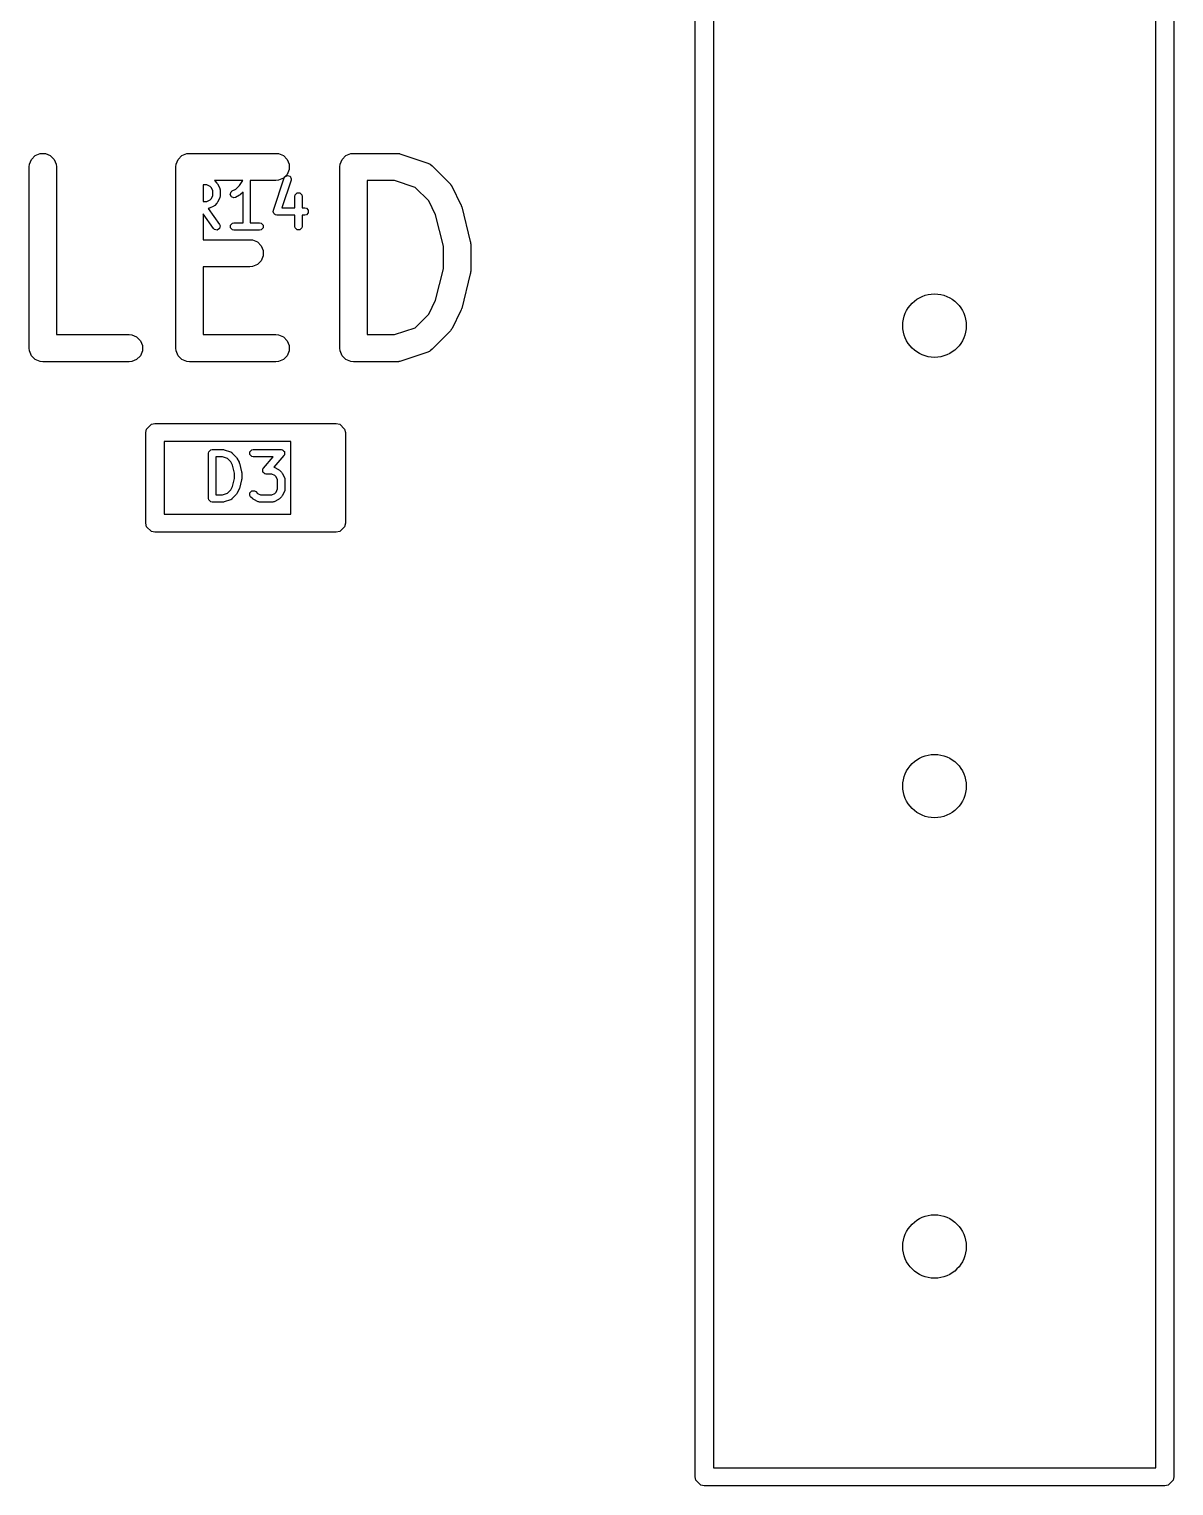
# Model space of a CAD drawing. Extents: x 2.08 to 4.63, y -4.92 to -2.81.
# Drawn here: x 4.1735 to 4.422, y -4.4118 to -4.0955 of the extents above; entities that cross this region are included whole.
import ezdxf

# ---------------------------------------------------------------- set-up
doc = ezdxf.new("R2010")
doc.units = 0
doc.header["$MEASUREMENT"] = 0
doc.layers.add('BLACK', color=7, linetype='CONTINUOUS')

msp = doc.modelspace()

# ---------------------------------------------------------------- linework, layer by layer
at = {"layer": 'BLACK', "linetype": 'CONTINUOUS'}
for p, q in [((4.42205, -3.20984), (4.42205, -4.40984)), ((4.41811, -4.40787), (4.41811, -3.21181)), ((4.31811, -4.40984), (4.31811, -3.23484)), ((4.32205, -3.23566), (4.32205, -4.40787)), ((4.17346, -4.12539), (4.17352, -4.12481)), ((4.17352, -4.12481), (4.17396, -4.12375)), ((4.17396, -4.12375), (4.17477, -4.12293)), ((4.17477, -4.12293), (4.17584, -4.12249)), ((4.17584, -4.12249), (4.17699, -4.12249)), ((4.17699, -4.12249), (4.17806, -4.12293)), ((4.17806, -4.12293), (4.17887, -4.12375)), ((4.17887, -4.12375), (4.17931, -4.12481)), ((4.17931, -4.12481), (4.17937, -4.12539)), ((4.20533, -4.12539), (4.20539, -4.12481)), ((4.20539, -4.12481), (4.20583, -4.12375)), ((4.20583, -4.12375), (4.20665, -4.12293)), ((4.20665, -4.12293), (4.20771, -4.12249)), ((4.20771, -4.12249), (4.20829, -4.12243)), ((4.20829, -4.12243), (4.22703, -4.12243)), ((4.22703, -4.12243), (4.22761, -4.12249)), ((4.22761, -4.12249), (4.22867, -4.12293)), ((4.22867, -4.12293), (4.22949, -4.12375)), ((4.22949, -4.12375), (4.22993, -4.12481)), ((4.22993, -4.12481), (4.22993, -4.12596)), ((4.24095, -4.12539), (4.24101, -4.12481)), ((4.24101, -4.12481), (4.24145, -4.12375)), ((4.24145, -4.12375), (4.24227, -4.12293)), ((4.24227, -4.12293), (4.24333, -4.12249)), ((4.24333, -4.12249), (4.24391, -4.12243)), ((4.24391, -4.12243), (4.25328, -4.12243)), ((4.25328, -4.12243), (4.25357, -4.12246)), ((4.25357, -4.12246), (4.25365, -4.12246)), ((4.25365, -4.12246), (4.25375, -4.12248)), ((4.25375, -4.12248), (4.25386, -4.12249)), ((4.25386, -4.12249), (4.25393, -4.12252)), ((4.25393, -4.12252), (4.25421, -4.12259)), ((4.25421, -4.12259), (4.25984, -4.12446)), ((4.25984, -4.12446), (4.26037, -4.1247)), ((4.26037, -4.1247), (4.26045, -4.12477)), ((4.26045, -4.12477), (4.26055, -4.12481)), ((4.26055, -4.12481), (4.26099, -4.12517)), ((4.26099, -4.12517), (4.26474, -4.12892)), ((4.17346, -4.16476), (4.17346, -4.12539)), ((4.17937, -4.12539), (4.17937, -4.1618)), ((4.20533, -4.16476), (4.20533, -4.12539)), ((4.21986, -4.12834), (4.21368, -4.12834)), ((4.21368, -4.12834), (4.21376, -4.1284)), ((4.21376, -4.1284), (4.21423, -4.12887)), ((4.21916, -4.12939), (4.21986, -4.12834)), ((4.22703, -4.12834), (4.22146, -4.12834)), ((4.22146, -4.12834), (4.22149, -4.12849)), ((4.22652, -4.1348), (4.22886, -4.12777)), ((4.22761, -4.12828), (4.22703, -4.12834)), ((4.22867, -4.12784), (4.22761, -4.12828)), ((4.23036, -4.12827), (4.22836, -4.13426)), ((4.22949, -4.12703), (4.22867, -4.12784)), ((4.22886, -4.12777), (4.22902, -4.1275)), ((4.22902, -4.1275), (4.22956, -4.12723)), ((4.22993, -4.12596), (4.22949, -4.12703)), ((4.22956, -4.12723), (4.23013, -4.12742)), ((4.23013, -4.12742), (4.2304, -4.12796)), ((4.2304, -4.12796), (4.23036, -4.12827)), ((4.24095, -4.16476), (4.24095, -4.12539)), ((4.2528, -4.12834), (4.24686, -4.12834)), ((4.24686, -4.12834), (4.24686, -4.1618)), ((4.25731, -4.12984), (4.2528, -4.12834)), ((4.21208, -4.12927), (4.21124, -4.12927)), ((4.21124, -4.12927), (4.21124, -4.13286)), ((4.21274, -4.1296), (4.21208, -4.12927)), ((4.21303, -4.12989), (4.21274, -4.1296)), ((4.21336, -4.13055), (4.21303, -4.12989)), ((4.21303, -4.13224), (4.21336, -4.13158)), ((4.21336, -4.13158), (4.21336, -4.13055)), ((4.21423, -4.12887), (4.2143, -4.12897)), ((4.2143, -4.12897), (4.21438, -4.12907)), ((4.21438, -4.12907), (4.21485, -4.13001)), ((4.21485, -4.13001), (4.21486, -4.13005)), ((4.21486, -4.13005), (4.21487, -4.13006)), ((4.21487, -4.13006), (4.2149, -4.13018)), ((4.2149, -4.13018), (4.21493, -4.13031)), ((4.21493, -4.13031), (4.21492, -4.13032)), ((4.21492, -4.13032), (4.21493, -4.13036)), ((4.21493, -4.13036), (4.21493, -4.13177)), ((4.21711, -4.13136), (4.2173, -4.13078)), ((4.21738, -4.13189), (4.21711, -4.13136)), ((4.2173, -4.13078), (4.21754, -4.1306)), ((4.21754, -4.1306), (4.21837, -4.13018)), ((4.21918, -4.13153), (4.21825, -4.132)), ((4.21837, -4.13018), (4.21916, -4.12939)), ((4.21928, -4.13146), (4.21918, -4.13153)), ((4.21939, -4.13139), (4.21928, -4.13146)), ((4.21992, -4.13086), (4.21939, -4.13139)), ((4.21992, -4.13754), (4.21992, -4.13086)), ((4.22149, -4.12849), (4.22149, -4.13754)), ((4.23117, -4.13177), (4.23123, -4.13147)), ((4.23123, -4.13147), (4.23165, -4.13104)), ((4.23165, -4.13104), (4.23226, -4.13104)), ((4.23226, -4.13104), (4.23268, -4.13147)), ((4.23268, -4.13147), (4.23274, -4.13177)), ((4.26023, -4.13276), (4.25731, -4.12984)), ((4.26474, -4.12892), (4.26493, -4.12915)), ((4.26493, -4.12915), (4.26499, -4.1292)), ((4.26499, -4.1292), (4.26504, -4.12929)), ((4.26504, -4.12929), (4.26511, -4.12937)), ((4.26511, -4.12937), (4.26514, -4.12944)), ((4.26514, -4.12944), (4.2653, -4.12969)), ((4.2653, -4.12969), (4.26717, -4.13344)), ((4.21124, -4.13286), (4.21208, -4.13286)), ((4.21208, -4.13286), (4.21274, -4.13253)), ((4.21245, -4.13439), (4.21237, -4.13442)), ((4.21237, -4.13442), (4.21479, -4.13788)), ((4.21257, -4.13437), (4.21245, -4.13439)), ((4.21258, -4.13436), (4.21257, -4.13437)), ((4.21262, -4.13435), (4.21258, -4.13436)), ((4.21356, -4.13388), (4.21262, -4.13435)), ((4.21274, -4.13253), (4.21303, -4.13224)), ((4.21366, -4.1338), (4.21356, -4.13388)), ((4.21376, -4.13373), (4.21366, -4.1338)), ((4.21423, -4.13326), (4.21376, -4.13373)), ((4.2143, -4.13316), (4.21423, -4.13326)), ((4.21438, -4.13306), (4.2143, -4.13316)), ((4.21485, -4.13212), (4.21438, -4.13306)), ((4.21486, -4.13208), (4.21485, -4.13212)), ((4.21487, -4.13207), (4.21486, -4.13208)), ((4.2149, -4.13195), (4.21487, -4.13207)), ((4.21493, -4.13182), (4.2149, -4.13195)), ((4.21493, -4.13177), (4.21492, -4.13181)), ((4.21492, -4.13181), (4.21493, -4.13182)), ((4.21795, -4.13208), (4.21738, -4.13189)), ((4.21825, -4.132), (4.21795, -4.13208)), ((4.22836, -4.13426), (4.23117, -4.13426)), ((4.23117, -4.13426), (4.23117, -4.13177)), ((4.23274, -4.13177), (4.23274, -4.13426)), ((4.23274, -4.13426), (4.23336, -4.13426)), ((4.23336, -4.13426), (4.23366, -4.13432)), ((4.23366, -4.13432), (4.23409, -4.13475)), ((4.23409, -4.13475), (4.23409, -4.13535)), ((4.26174, -4.13579), (4.26023, -4.13276)), ((4.26717, -4.13344), (4.26719, -4.13348)), ((4.26719, -4.13348), (4.2672, -4.1335)), ((4.2672, -4.1335), (4.26729, -4.13374)), ((4.26729, -4.13374), (4.26738, -4.13398)), ((4.26738, -4.13398), (4.26738, -4.134)), ((4.26738, -4.134), (4.26739, -4.13404)), ((4.26739, -4.13404), (4.26927, -4.14154)), ((4.2135, -4.13878), (4.21124, -4.13555)), ((4.21124, -4.13555), (4.21124, -4.14118)), ((4.21479, -4.13788), (4.21491, -4.13816)), ((4.21717, -4.13803), (4.21759, -4.1376)), ((4.21759, -4.1376), (4.21789, -4.13754)), ((4.21789, -4.13754), (4.21992, -4.13754)), ((4.22149, -4.13754), (4.22352, -4.13754)), ((4.22352, -4.13754), (4.22382, -4.1376)), ((4.22382, -4.1376), (4.22425, -4.13803)), ((4.22648, -4.1351), (4.22652, -4.1348)), ((4.22654, -4.13522), (4.22648, -4.1351)), ((4.22654, -4.13535), (4.22654, -4.13522)), ((4.22667, -4.13548), (4.22654, -4.13535)), ((4.22675, -4.13564), (4.22667, -4.13548)), ((4.22688, -4.13568), (4.22675, -4.13564)), ((4.22697, -4.13578), (4.22688, -4.13568)), ((4.22727, -4.13584), (4.22697, -4.13578)), ((4.23117, -4.13584), (4.22727, -4.13584)), ((4.23117, -4.13833), (4.23117, -4.13584)), ((4.23336, -4.13584), (4.23274, -4.13584)), ((4.23274, -4.13584), (4.23274, -4.13833)), ((4.23366, -4.13578), (4.23336, -4.13584)), ((4.23409, -4.13535), (4.23366, -4.13578)), ((4.26345, -4.14262), (4.26174, -4.13579)), ((4.21372, -4.13899), (4.2135, -4.13878)), ((4.21432, -4.1391), (4.21372, -4.13899)), ((4.21481, -4.13875), (4.21432, -4.1391)), ((4.21491, -4.13816), (4.21481, -4.13875)), ((4.21717, -4.13863), (4.21717, -4.13803)), ((4.21759, -4.13906), (4.21717, -4.13863)), ((4.21789, -4.13912), (4.21759, -4.13906)), ((4.22352, -4.13912), (4.21789, -4.13912)), ((4.22382, -4.13906), (4.22352, -4.13912)), ((4.22425, -4.13863), (4.22382, -4.13906)), ((4.22425, -4.13803), (4.22425, -4.13863)), ((4.23123, -4.13863), (4.23117, -4.13833)), ((4.23165, -4.13906), (4.23123, -4.13863)), ((4.23226, -4.13906), (4.23165, -4.13906)), ((4.23268, -4.13863), (4.23226, -4.13906)), ((4.23274, -4.13833), (4.23268, -4.13863)), ((4.21124, -4.14118), (4.22141, -4.14118)), ((4.22141, -4.14118), (4.22199, -4.14124)), ((4.22199, -4.14124), (4.22305, -4.14168)), ((4.22305, -4.14168), (4.22386, -4.14249)), ((4.22386, -4.14249), (4.22431, -4.14356)), ((4.22431, -4.14356), (4.22431, -4.14471)), ((4.26345, -4.14752), (4.26345, -4.14262)), ((4.26927, -4.14154), (4.26928, -4.14164)), ((4.26928, -4.14164), (4.2693, -4.14168)), ((4.2693, -4.14168), (4.26932, -4.1419)), ((4.26932, -4.1419), (4.26935, -4.14212)), ((4.26935, -4.14212), (4.26935, -4.14216)), ((4.26935, -4.14216), (4.26936, -4.14226)), ((4.26936, -4.14226), (4.26936, -4.14788)), ((4.22141, -4.14709), (4.21124, -4.14709)), ((4.21124, -4.14709), (4.21124, -4.1618)), ((4.22199, -4.14703), (4.22141, -4.14709)), ((4.22305, -4.14659), (4.22199, -4.14703)), ((4.22386, -4.14577), (4.22305, -4.14659)), ((4.22431, -4.14471), (4.22386, -4.14577)), ((4.26174, -4.15435), (4.26345, -4.14752)), ((4.26927, -4.1486), (4.26739, -4.1561)), ((4.26928, -4.1485), (4.26927, -4.1486)), ((4.2693, -4.14846), (4.26928, -4.1485)), ((4.26932, -4.14824), (4.2693, -4.14846)), ((4.26935, -4.14803), (4.26932, -4.14824)), ((4.26936, -4.14788), (4.26935, -4.14798)), ((4.26935, -4.14798), (4.26935, -4.14803)), ((4.26023, -4.15738), (4.26174, -4.15435)), ((4.26717, -4.1567), (4.2653, -4.16045)), ((4.26719, -4.15666), (4.26717, -4.1567)), ((4.2672, -4.15664), (4.26719, -4.15666)), ((4.26729, -4.1564), (4.2672, -4.15664)), ((4.26738, -4.15616), (4.26729, -4.1564)), ((4.26739, -4.1561), (4.26738, -4.15614)), ((4.26738, -4.15614), (4.26738, -4.15616)), ((4.25731, -4.1603), (4.26023, -4.15738)), ((4.17937, -4.1618), (4.19516, -4.1618)), ((4.19516, -4.1618), (4.19574, -4.16186)), ((4.19574, -4.16186), (4.1968, -4.1623)), ((4.1968, -4.1623), (4.19762, -4.16312)), ((4.19762, -4.16312), (4.19806, -4.16418)), ((4.21124, -4.1618), (4.22703, -4.1618)), ((4.22703, -4.1618), (4.22761, -4.16186)), ((4.22761, -4.16186), (4.22867, -4.1623)), ((4.22867, -4.1623), (4.22949, -4.16312)), ((4.22949, -4.16312), (4.22993, -4.16418)), ((4.24686, -4.1618), (4.2528, -4.1618)), ((4.2528, -4.1618), (4.25731, -4.1603)), ((4.26474, -4.16122), (4.26099, -4.16497)), ((4.26493, -4.16099), (4.26474, -4.16122)), ((4.26499, -4.16094), (4.26493, -4.16099)), ((4.26504, -4.16085), (4.26499, -4.16094)), ((4.26511, -4.16077), (4.26504, -4.16085)), ((4.26514, -4.1607), (4.26511, -4.16077)), ((4.2653, -4.16045), (4.26514, -4.1607)), ((4.17352, -4.16533), (4.17346, -4.16476)), ((4.17396, -4.1664), (4.17352, -4.16533)), ((4.17477, -4.16721), (4.17396, -4.1664)), ((4.19762, -4.1664), (4.1968, -4.16721)), ((4.19806, -4.16533), (4.19762, -4.1664)), ((4.19806, -4.16418), (4.19806, -4.16533)), ((4.20539, -4.16533), (4.20533, -4.16476)), ((4.20583, -4.1664), (4.20539, -4.16533)), ((4.20665, -4.16721), (4.20583, -4.1664)), ((4.22949, -4.1664), (4.22867, -4.16721)), ((4.22993, -4.16533), (4.22949, -4.1664)), ((4.22993, -4.16418), (4.22993, -4.16533)), ((4.24101, -4.16533), (4.24095, -4.16476)), ((4.24145, -4.1664), (4.24101, -4.16533)), ((4.24227, -4.16721), (4.24145, -4.1664)), ((4.25984, -4.16568), (4.25421, -4.16756)), ((4.26037, -4.16545), (4.25984, -4.16568)), ((4.26045, -4.16538), (4.26037, -4.16545)), ((4.26055, -4.16534), (4.26045, -4.16538)), ((4.26099, -4.16497), (4.26055, -4.16534)), ((4.17584, -4.16765), (4.17477, -4.16721)), ((4.17642, -4.16771), (4.17584, -4.16765)), ((4.19516, -4.16771), (4.17642, -4.16771)), ((4.19574, -4.16765), (4.19516, -4.16771)), ((4.1968, -4.16721), (4.19574, -4.16765)), ((4.20771, -4.16765), (4.20665, -4.16721)), ((4.20829, -4.16771), (4.20771, -4.16765)), ((4.22703, -4.16771), (4.20829, -4.16771)), ((4.22761, -4.16765), (4.22703, -4.16771)), ((4.22867, -4.16721), (4.22761, -4.16765)), ((4.24333, -4.16765), (4.24227, -4.16721)), ((4.24391, -4.16771), (4.24333, -4.16765)), ((4.25328, -4.16771), (4.24391, -4.16771)), ((4.25357, -4.16768), (4.25328, -4.16771)), ((4.25365, -4.16769), (4.25357, -4.16768)), ((4.25375, -4.16766), (4.25365, -4.16769)), ((4.25386, -4.16765), (4.25375, -4.16766)), ((4.25393, -4.16762), (4.25386, -4.16765)), ((4.25421, -4.16756), (4.25393, -4.16762)), ((4.19897, -4.18232), (4.20003, -4.18125)), ((4.20003, -4.18125), (4.20079, -4.1811)), ((4.20079, -4.1811), (4.24016, -4.1811)), ((4.24016, -4.1811), (4.24091, -4.18125)), ((4.24091, -4.18125), (4.24198, -4.18232)), ((4.19882, -4.18307), (4.19897, -4.18232)), ((4.19882, -4.20276), (4.19882, -4.18307)), ((4.20276, -4.18504), (4.20276, -4.20079)), ((4.23031, -4.18504), (4.20276, -4.18504)), ((4.23031, -4.20079), (4.23031, -4.18504)), ((4.24198, -4.18232), (4.24213, -4.18307)), ((4.24213, -4.18307), (4.24213, -4.20276)), ((4.21242, -4.18754), (4.21248, -4.18724)), ((4.21242, -4.19738), (4.21242, -4.18754)), ((4.21248, -4.18724), (4.21291, -4.18681)), ((4.21291, -4.18681), (4.21321, -4.18675)), ((4.21321, -4.18675), (4.21555, -4.18675)), ((4.21542, -4.18833), (4.214, -4.18833)), ((4.214, -4.18833), (4.214, -4.1966)), ((4.21653, -4.1887), (4.21542, -4.18833)), ((4.21555, -4.18675), (4.21567, -4.18678)), ((4.21567, -4.18678), (4.2158, -4.1868)), ((4.2158, -4.1868), (4.21721, -4.18726)), ((4.21721, -4.18726), (4.21724, -4.18728)), ((4.21724, -4.18728), (4.21726, -4.18728)), ((4.21726, -4.18728), (4.21736, -4.18735)), ((4.21736, -4.18735), (4.21747, -4.18742)), ((4.21747, -4.18742), (4.21748, -4.18743)), ((4.21748, -4.18743), (4.21751, -4.18745)), ((4.21751, -4.18745), (4.21845, -4.18839)), ((4.21845, -4.18839), (4.21852, -4.1885)), ((4.21852, -4.1885), (4.2186, -4.1886)), ((4.22139, -4.18724), (4.22181, -4.18681)), ((4.22139, -4.18784), (4.22139, -4.18724)), ((4.22181, -4.18827), (4.22139, -4.18784)), ((4.22181, -4.18681), (4.22211, -4.18675)), ((4.22211, -4.18833), (4.22181, -4.18827)), ((4.22211, -4.18675), (4.22821, -4.18675)), ((4.22647, -4.18833), (4.22211, -4.18833)), ((4.22433, -4.19077), (4.22647, -4.18833)), ((4.2288, -4.18806), (4.22661, -4.19056)), ((4.22821, -4.18675), (4.22843, -4.1868)), ((4.22843, -4.1868), (4.22846, -4.1868)), ((4.22846, -4.1868), (4.22847, -4.18681)), ((4.22847, -4.18681), (4.22851, -4.18681)), ((4.22851, -4.18681), (4.2287, -4.18701)), ((4.2287, -4.18701), (4.22891, -4.18719)), ((4.22891, -4.18787), (4.2288, -4.18806)), ((4.22891, -4.18719), (4.22891, -4.18722)), ((4.22891, -4.18722), (4.22893, -4.18724)), ((4.22893, -4.18784), (4.22891, -4.18787)), ((4.22893, -4.18724), (4.22893, -4.18752)), ((4.22893, -4.18752), (4.22895, -4.18779)), ((4.22895, -4.18779), (4.22893, -4.18783)), ((4.22893, -4.18783), (4.22893, -4.18784)), ((4.21725, -4.18941), (4.21653, -4.1887)), ((4.21762, -4.19016), (4.21725, -4.18941)), ((4.21804, -4.19186), (4.21762, -4.19016)), ((4.2186, -4.1886), (4.21907, -4.18953)), ((4.21907, -4.18953), (4.21909, -4.18962)), ((4.21909, -4.18962), (4.21913, -4.18969)), ((4.21913, -4.18969), (4.2196, -4.19157)), ((4.2196, -4.19157), (4.2196, -4.19167)), ((4.2196, -4.19167), (4.21962, -4.19176)), ((4.22418, -4.19104), (4.2242, -4.19101)), ((4.2242, -4.19132), (4.22418, -4.19104)), ((4.2242, -4.19099), (4.22422, -4.19097)), ((4.2242, -4.19101), (4.2242, -4.19099)), ((4.2242, -4.19159), (4.2242, -4.19132)), ((4.22422, -4.19161), (4.2242, -4.19159)), ((4.22422, -4.19097), (4.22433, -4.19077)), ((4.22422, -4.19164), (4.22422, -4.19161)), ((4.22443, -4.19182), (4.22422, -4.19164)), ((4.22661, -4.19056), (4.22663, -4.19056)), ((4.22663, -4.19056), (4.22665, -4.19058)), ((4.22665, -4.19058), (4.22668, -4.19059)), ((4.22668, -4.19059), (4.22762, -4.19106)), ((4.22762, -4.19106), (4.22772, -4.19113)), ((4.22772, -4.19113), (4.22783, -4.1912)), ((4.22783, -4.1912), (4.22829, -4.19167)), ((4.22829, -4.19167), (4.22836, -4.19178)), ((4.21725, -4.19551), (4.21762, -4.19477)), ((4.21762, -4.19477), (4.21804, -4.19307)), ((4.21804, -4.19307), (4.21804, -4.19186)), ((4.2196, -4.19336), (4.21913, -4.19523)), ((4.21962, -4.19317), (4.2196, -4.19326)), ((4.2196, -4.19326), (4.2196, -4.19336)), ((4.21962, -4.19176), (4.21962, -4.19317)), ((4.22462, -4.19202), (4.22443, -4.19182)), ((4.22466, -4.19203), (4.22462, -4.19202)), ((4.22467, -4.19204), (4.22466, -4.19203)), ((4.22471, -4.19204), (4.22467, -4.19204)), ((4.22492, -4.19208), (4.22471, -4.19204)), ((4.22615, -4.19208), (4.22492, -4.19208)), ((4.2268, -4.19241), (4.22615, -4.19208)), ((4.22709, -4.1927), (4.2268, -4.19241)), ((4.22742, -4.19335), (4.22709, -4.1927)), ((4.22742, -4.19532), (4.22742, -4.19335)), ((4.22836, -4.19178), (4.22844, -4.19188)), ((4.22844, -4.19188), (4.22891, -4.19281)), ((4.22891, -4.19281), (4.22892, -4.19285)), ((4.22892, -4.19285), (4.22893, -4.19287)), ((4.22893, -4.19287), (4.22896, -4.19299)), ((4.22896, -4.19299), (4.22899, -4.19311)), ((4.22899, -4.19311), (4.22899, -4.19313)), ((4.22899, -4.19313), (4.22899, -4.19317)), ((4.22899, -4.19317), (4.22899, -4.19551)), ((4.21248, -4.19769), (4.21242, -4.19738)), ((4.21291, -4.19811), (4.21248, -4.19769)), ((4.214, -4.1966), (4.21542, -4.1966)), ((4.21542, -4.1966), (4.21653, -4.19623)), ((4.21721, -4.19766), (4.2158, -4.19813)), ((4.21653, -4.19623), (4.21725, -4.19551)), ((4.21724, -4.19764), (4.21721, -4.19766)), ((4.21726, -4.19764), (4.21724, -4.19764)), ((4.21736, -4.19757), (4.21726, -4.19764)), ((4.21747, -4.19751), (4.21736, -4.19757)), ((4.21748, -4.19749), (4.21747, -4.19751)), ((4.21751, -4.19747), (4.21748, -4.19749)), ((4.21845, -4.19654), (4.21751, -4.19747)), ((4.21852, -4.19643), (4.21845, -4.19654)), ((4.2186, -4.19633), (4.21852, -4.19643)), ((4.21907, -4.19539), (4.2186, -4.19633)), ((4.21909, -4.19531), (4.21907, -4.19539)), ((4.21913, -4.19523), (4.21909, -4.19531)), ((4.22139, -4.19615), (4.22181, -4.19572)), ((4.22139, -4.19675), (4.22139, -4.19615)), ((4.22156, -4.197), (4.22139, -4.19675)), ((4.22202, -4.19747), (4.22156, -4.197)), ((4.22181, -4.19572), (4.22241, -4.19572)), ((4.22213, -4.19754), (4.22202, -4.19747)), ((4.22223, -4.19762), (4.22213, -4.19754)), ((4.22317, -4.19809), (4.22223, -4.19762)), ((4.22241, -4.19572), (4.22267, -4.19589)), ((4.22267, -4.19589), (4.22305, -4.19627)), ((4.22305, -4.19627), (4.2237, -4.1966)), ((4.2237, -4.1966), (4.22615, -4.1966)), ((4.22615, -4.1966), (4.2268, -4.19627)), ((4.22762, -4.19762), (4.22668, -4.19809)), ((4.2268, -4.19627), (4.22709, -4.19598)), ((4.22709, -4.19598), (4.22742, -4.19532)), ((4.22772, -4.19754), (4.22762, -4.19762)), ((4.22783, -4.19747), (4.22772, -4.19754)), ((4.22829, -4.197), (4.22783, -4.19747)), ((4.22836, -4.1969), (4.22829, -4.197)), ((4.22844, -4.1968), (4.22836, -4.1969)), ((4.22891, -4.19586), (4.22844, -4.1968)), ((4.22892, -4.19582), (4.22891, -4.19586)), ((4.22893, -4.19581), (4.22892, -4.19582)), ((4.22896, -4.19569), (4.22893, -4.19581)), ((4.22899, -4.19557), (4.22896, -4.19569)), ((4.22899, -4.19551), (4.22899, -4.19555)), ((4.22899, -4.19555), (4.22899, -4.19557)), ((4.20276, -4.20079), (4.23031, -4.20079)), ((4.21321, -4.19817), (4.21291, -4.19811)), ((4.21555, -4.19817), (4.21321, -4.19817)), ((4.21567, -4.19815), (4.21555, -4.19817)), ((4.2158, -4.19813), (4.21567, -4.19815)), ((4.2232, -4.1981), (4.22317, -4.19809)), ((4.22322, -4.19811), (4.2232, -4.1981)), ((4.22334, -4.19814), (4.22322, -4.19811)), ((4.22346, -4.19817), (4.22334, -4.19814)), ((4.22348, -4.19816), (4.22346, -4.19817)), ((4.22352, -4.19817), (4.22348, -4.19816)), ((4.22633, -4.19817), (4.22352, -4.19817)), ((4.22637, -4.19816), (4.22633, -4.19817)), ((4.22639, -4.19817), (4.22637, -4.19816)), ((4.22651, -4.19814), (4.22639, -4.19817)), ((4.22663, -4.19811), (4.22651, -4.19814)), ((4.22665, -4.1981), (4.22663, -4.19811)), ((4.22668, -4.19809), (4.22665, -4.1981)), ((4.19897, -4.20351), (4.19882, -4.20276)), ((4.20003, -4.20457), (4.19897, -4.20351)), ((4.24198, -4.20351), (4.24091, -4.20457)), ((4.24213, -4.20276), (4.24198, -4.20351)), ((4.20079, -4.20472), (4.20003, -4.20457)), ((4.24016, -4.20472), (4.20079, -4.20472)), ((4.24091, -4.20457), (4.24016, -4.20472)), ((4.31826, -4.4106), (4.31811, -4.40984)), ((4.32205, -4.40787), (4.41811, -4.40787)), ((4.42205, -4.40984), (4.4219, -4.4106)), ((4.31933, -4.41166), (4.31826, -4.4106)), ((4.32008, -4.41181), (4.31933, -4.41166)), ((4.42008, -4.41181), (4.32008, -4.41181)), ((4.42083, -4.41166), (4.42008, -4.41181)), ((4.4219, -4.4106), (4.42083, -4.41166))]:
    msp.add_line(p, q, dxfattribs=at)
at = {"layer": 'BLACK'}
for centre in [(4.37008, -4.15984), (4.37008, -4.15984), (4.37008, -4.25984), (4.37008, -4.25984), (4.37008, -4.35984), (4.37008, -4.35984)]:
    msp.add_circle(centre, 0.00689, dxfattribs=at)

doc.saveas('drawing.dxf')
